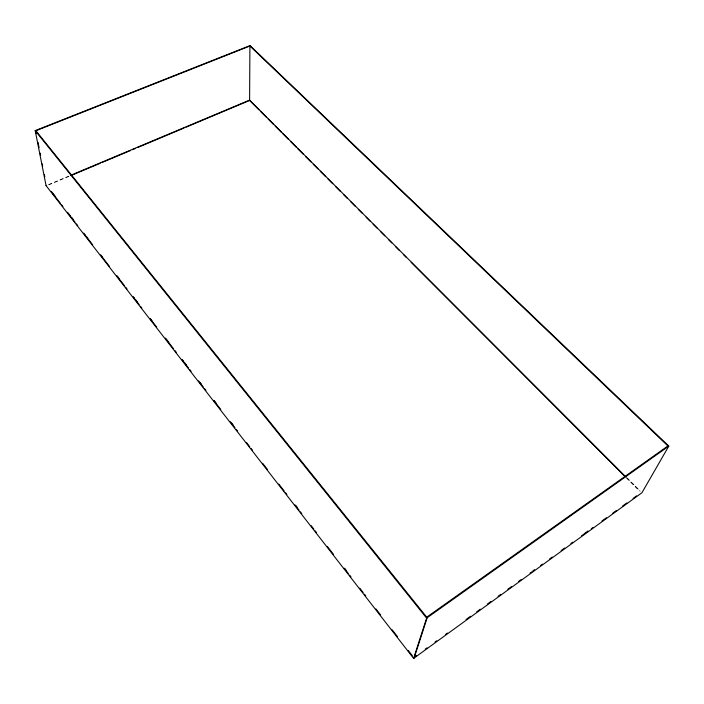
<?xml version="1.0" encoding="UTF-8"?>
<svg xmlns="http://www.w3.org/2000/svg" width="704" height="704" viewBox="0 0 704 704"><rect width="100%" height="100%" fill="white"/><g stroke="black" fill="none" stroke-linecap="round" stroke-linejoin="round"><path stroke-width="0.53" stroke-dasharray="3.52 2.64" d="M48.532 184.606L69.89 175.639M48.752 184.897L69.951 175.991M627.167 477.99L640.367 491.207M626.49 477.55L639.698 490.776M626.331 477.84L639.531 491.075"/><path stroke-width="1.06" d="M258.922 109.798L249.594 100.461L249.911 46.006L35.904 130.733L36.326 132.889M413.609 658.398L426.633 618.121L668.8 446.098L250.043 45.602L35.2 130.627L46.068 185.645L413.609 658.398L641.925 492.765L668.8 446.098M414.119 658.029L427.178 617.734L35.666 130.442M532.849 570.926L534.626 569.633M585.279 532.919L587.946 530.983M414.594 656.85L416.372 655.565M425.251 649.123L427.029 647.838M435.019 642.039L436.797 640.746M445.685 634.313L447.454 633.019M466.11 619.494L470.554 616.282M476.766 611.767L480.322 609.198M487.423 604.041L490.978 601.462M498.089 596.314L500.746 594.378M507.857 589.23L511.412 586.652M518.514 581.504L521.18 579.568M530.059 573.126L531.837 571.842M540.716 565.4L542.494 564.115M549.604 558.958L552.27 557.031M561.15 550.59L564.705 548.011M570.918 543.506L572.695 542.212M581.574 535.779L586.018 532.558M591.351 528.695L593.12 527.402M602.008 520.96L606.443 517.748M612.665 513.234L616.22 510.655M622.433 506.15L626.877 502.929M633.09 498.423L636.645 495.845M426.73 617.17L667.911 445.949L249.911 46.006M46.068 185.645L46.666 185.398M70.893 175.217L249.603 100.118L625.715 476.775M70.954 175.569L100.223 163.258M102.247 162.413L130.504 150.533M132.519 149.679L135.546 148.412M137.57 147.558L183.999 128.04M186.014 127.195L249.594 100.461M260.471 111.355L266.684 117.586M268.242 119.134L273.68 124.582M275.229 126.139L281.442 132.37M282.999 133.918L288.438 139.366M290.77 141.706L296.208 147.154M297.757 148.702L303.195 154.15M305.527 156.49L310.966 161.938M313.289 164.27L317.953 168.934M320.285 171.274L325.723 176.722M328.055 179.054L332.71 183.718M335.817 186.833L340.481 191.506M343.587 194.612L347.468 198.502M350.574 201.617L355.238 206.29M358.345 209.396L362.226 213.286M366.115 217.175L369.996 221.074M373.102 224.18L376.992 228.07M380.873 231.959L384.754 235.858M388.643 239.747L391.75 242.854M395.63 246.743L399.511 250.642M403.401 254.531L406.507 257.638M411.162 262.31L624.774 476.291M35.2 130.627L426.633 618.121M51.392 191.47L55.44 196.68M67.584 212.291L70.286 215.758M71.632 217.492L72.987 219.226M83.785 233.103L85.131 234.837M86.486 236.579L87.833 238.313M100.654 254.786L102.678 257.391M116.846 275.607L119.548 279.074M133.047 296.419L134.394 298.162M135.749 299.895L137.095 301.629M150.594 318.974L151.941 320.707M165.44 338.052L168.81 342.39M182.31 359.744L183.665 361.478M185.011 363.211L186.358 364.945M199.857 382.29L201.203 384.023M214.034 400.506L216.058 403.11M231.572 423.06L232.927 424.794M295.689 505.454L297.035 507.188M344.951 568.77L346.298 570.513M52.809 193.556L60.227 203.095M61.574 204.829L62.92 206.562M68.992 214.368L75.064 222.174M76.419 223.907L77.766 225.641M85.184 235.18L92.602 244.719M101.376 255.992L109.472 266.394M117.568 276.804L124.309 285.472M125.664 287.206L127.01 288.939M133.751 297.616L139.154 304.55M140.501 306.284L141.847 308.018M149.943 318.428L156.693 327.096M166.135 339.24L173.554 348.779M174.909 350.513L176.255 352.246M182.327 360.052L188.399 367.858M189.746 369.591L191.092 371.325M198.51 380.864L203.236 386.936M204.582 388.67L205.938 390.403M214.034 400.814L220.774 409.482M230.217 421.626L234.942 427.689M236.289 429.422L237.644 431.165M246.409 442.438L249.779 446.767M251.134 448.501L252.481 450.234M262.601 463.25L267.318 469.313M278.793 484.062L284.187 490.996M285.534 492.73L286.889 494.463M294.976 504.874L299.024 510.074M300.379 511.808L301.726 513.542M311.168 525.686L313.87 529.153M315.216 530.886L316.562 532.62M327.36 546.498L333.432 554.303M344.221 568.172L348.269 573.382M349.624 575.115L350.97 576.849M359.735 588.122L363.114 592.46M364.461 594.194L365.807 595.927M375.927 608.934L380.653 615.006M392.119 629.746L397.514 636.68M408.311 650.558L412.359 655.758M35.878 131.516L36.309 133.672M38.007 142.305L39.072 147.699M40.137 153.094L40.559 155.25M42.258 163.882L42.68 166.038M44.387 174.671L44.81 176.827"/></g></svg>
